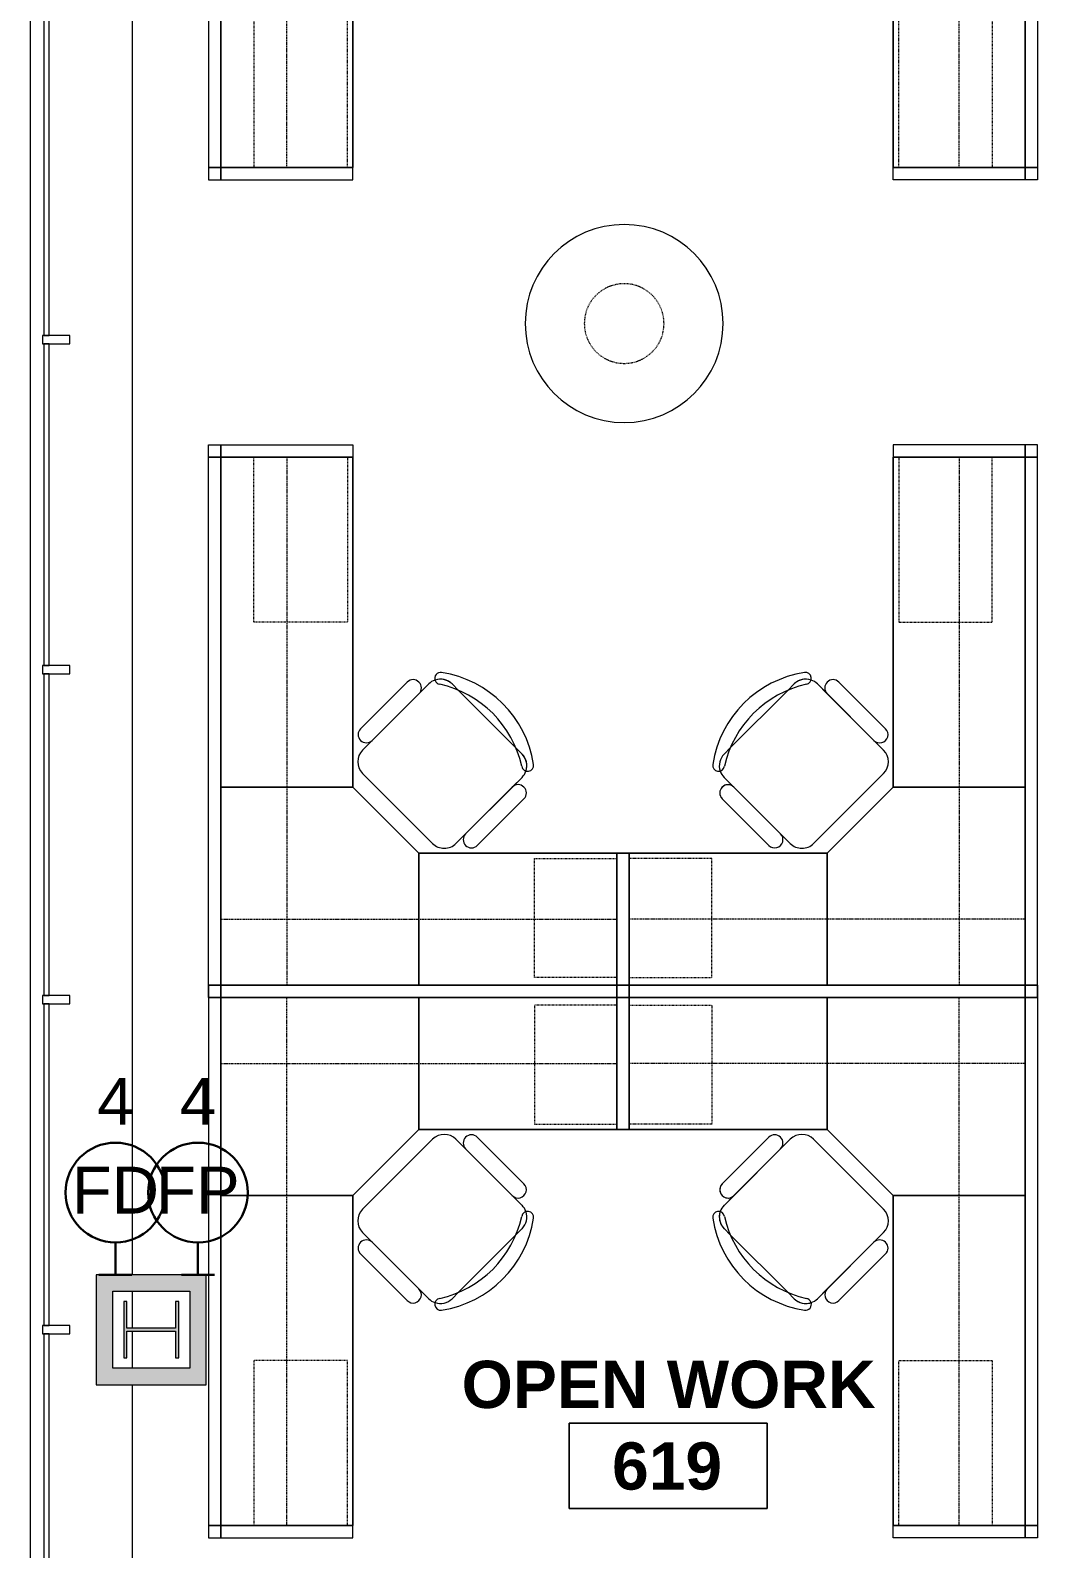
# Model space of a CAD drawing. Header units: inches. Extents: x -1180 to 2011, y -268 to 2143.
# Drawn here: x -1171.7 to -988.6, y 1210.3 to 1486.4 of the extents above; entities that cross this region are included whole.
import ezdxf

# ---------------------------------------------------------------- set-up
doc = ezdxf.new("R2010")
doc.units = ezdxf.units.IN
doc.header["$MEASUREMENT"] = 0
for name, pattern in [('Hidden', [0.28125, 0.1875, -0.09375]), ('Hidden2', [0.140625, 0.09375, -0.046875]), ('Steelcase Hidden Line', [0.117188, 0.078125, -0.039062])]:
    doc.linetypes.add(name, pattern=pattern)
for name, color, linetype, lineweight in [('A-ANNO-NOTE', 131, 'Continuous', 13), ('A-AREA-IDEN', 2, 'Continuous', 9), ('A-GLAZ-CURT', 52, 'Continuous', 9), ('A-GLAZ-CWMG', 51, 'Continuous', 13), ('A-WALL', 113, 'Continuous', 13), ('A-WALL-PATT', 111, 'Continuous', 13), ('I-FURN', 30, 'Continuous', 9), ('I-FURN-PNLS', 30, 'Continuous', 9), ('I-WALL', 2, 'Continuous', 13), ('S-COLS', 52, 'Continuous', 13)]:
    doc.layers.add(name, color=color, linetype=linetype, lineweight=lineweight)
doc.styles.add('Swis721 Lt BT', font='swissl.ttf', dxfattribs={"height": 8.514638})
doc.styles.add('Swis721 Lt BT_B', font='', dxfattribs={"height": 8.583975})
doc.styles.get('Swis721 Lt BT_B').set_extended_font_data('Swis721 Lt BT', bold=True)

# ---------------------------------------------------------------- blocks, each defined once
blk = doc.blocks.new('HP-Bearing Pile-Column - HP10X57-5580024-6TH FLOOR POWER _ SIGNAL')
at = {"layer": 'S-COLS', "lineweight": 9}
blk.add_hatch(color=7, dxfattribs=at).paths.add_polyline_path([(-5.1, 5), (-5.1, 4.435), (-0.2825, 4.435), (-0.2825, -4.435), (-5.1, -4.435), (-5.1, -5), (5.1, -5), (5.1, -4.435), (0.2825, -4.435), (0.2825, 4.435), (5.1, 4.435), (5.1, 5), (-4.9623, 5)], flags=0)
at = {"layer": 'S-COLS', "color": 8, "lineweight": 20}
for p, q in [((5.1, 5), (-5.1, 5)), ((-5.1, 5), (-5.1, 4.435)), ((-5.1, 4.435), (-0.2825, 4.435)), ((-0.2825, 4.435), (-0.2825, -4.435)), ((0.2825, -4.435), (0.2825, 4.435)), ((0.2825, 4.435), (5.1, 4.435)), ((5.1, 4.435), (5.1, 5)), ((-0.2825, -4.435), (-5.1, -4.435)), ((-5.1, -4.435), (-5.1, -5)), ((-5.1, -5), (5.1, -5)), ((5.1, -4.435), (0.2825, -4.435)), ((5.1, -5), (5.1, -4.435))]:
    blk.add_line(p, q, dxfattribs=at)
blk = doc.blocks.new('System Panel - Glazed-5268219-6TH FLOOR POWER _ SIGNAL')
at = {"layer": 'A-GLAZ-CURT', "lineweight": 13}
for p, q in [((29.26, 1.75), (-29.26, 1.75)), ((-29.26, 1.75), (-29.26, 0.75)), ((-29.26, 0.75), (29.26, 0.75)), ((29.26, 0.75), (29.26, 1.75))]:
    blk.add_line(p, q, dxfattribs=at)
blk = doc.blocks.new('System Panel - Glazed-4980337-6TH FLOOR POWER _ SIGNAL')
at = {"layer": 'A-GLAZ-CURT', "lineweight": 13}
for p, q in [((29.25, 1.75), (-29.25, 1.75)), ((-29.25, 1.75), (-29.25, 0.75)), ((-29.25, 0.75), (29.25, 0.75)), ((29.25, 0.75), (29.25, 1.75))]:
    blk.add_line(p, q, dxfattribs=at)
blk = doc.blocks.new('Rectangular Mullion - 1_5_ x 2_5_ rectangular-4980335-6TH FLOOR POWER _ SIGNAL')
at = {"layer": 'A-GLAZ-CWMG', "lineweight": 20}
for p, q in [((-0.75, 3), (0.75, 3)), ((-0.75, -2), (-0.75, 3)), ((0.75, 3), (0.75, -2)), ((0.75, -2), (-0.75, -2))]:
    blk.add_line(p, q, dxfattribs=at)
blk = doc.blocks.new('F-Workstation - Generic Typical - F-Workstation - Generic Typical-V73-6TH FLOOR POWER _ SIGNAL')
at = {"layer": 'I-FURN'}
for p, q in [((25.76, -38.49), (38.49, -25.76)), ((38.49, -25.76), (25.76, -38.49)), ((25.76, -38.49), (38.49, -25.76)), ((42.73, -25.76), (54.75, -37.78)), ((44.5, -27.53), (42.73, -25.76)), ((42.73, -25.76), (44.5, -27.53)), ((44.5, -27.53), (52.98, -36.01)), ((52.98, -36.01), (44.5, -27.53)), ((52.98, -36.01), (44.5, -27.53)), ((44.5, -27.53), (52.98, -36.01)), ((46.62, -25.4), (55.1, -33.89)), ((55.1, -33.89), (46.62, -25.4)), ((46.62, -25.4), (55.1, -33.89)), ((54.75, -37.78), (52.98, -36.01)), ((52.98, -36.01), (54.75, -37.78)), ((37.78, -54.75), (25.76, -42.73)), ((25.76, -42.73), (27.53, -44.5)), ((27.53, -44.5), (25.76, -42.73)), ((53.65, -43.12), (43.12, -53.65)), ((43.2, -53.57), (53.57, -43.2)), ((53.57, -43.2), (43.2, -53.57)), ((53.57, -43.2), (54.75, -42.02)), ((54.75, -42.02), (53.57, -43.2)), ((33.89, -55.1), (25.4, -46.62)), ((25.4, -46.62), (33.89, -55.1)), ((33.89, -55.1), (25.4, -46.62)), ((36.01, -52.98), (27.53, -44.5)), ((27.53, -44.5), (36.01, -52.98)), ((27.53, -44.5), (36.01, -52.98)), ((36.01, -52.98), (27.53, -44.5)), ((36.01, -52.98), (37.78, -54.75)), ((37.78, -54.75), (36.01, -52.98)), ((42.02, -54.75), (43.2, -53.57)), ((43.2, -53.57), (42.02, -54.75))]:
    blk.add_line(p, q, dxfattribs=at)
for centre, radius, start, end in [((40.61, -27.88), 3, 45, 135), ((40.61, -27.88), 3, 45, 135), ((40.61, -27.88), 3, 45, 135), ((45.56, -26.46), 1.5, 45, 225), ((45.56, -26.46), 1.5, 45, 225), ((45.56, -26.46), 1.5, 45, 225), ((54.04, -34.95), 1.5, 225, 45), ((54.04, -34.95), 1.5, 225, 45), ((54.04, -34.95), 1.5, 225, 45), ((27.88, -40.61), 3, 135, 225), ((27.88, -40.61), 3, 135, 225), ((27.88, -40.61), 3, 135, 225), ((52.63, -39.9), 3, 18.7164, 45), ((52.63, -39.9), 3, 18.6047, 45), ((52.63, -39.9), 3, 18.6047, 45), ((35.53, -35.53), 19.64, 282.5758, 347.4242), ((35.53, -35.53), 19.64, 282.5758, 347.4242), ((35.53, -35.53), 19.64, 282.5758, 347.4242), ((37.07, -37.07), 20, 278.8255, 351.1745), ((37.07, -37.07), 20, 278.8255, 351.1745), ((37.07, -37.07), 20, 278.8255, 351.1745), ((55.77, -39.97), 1.08, 351.1745, 171.1745), ((55.77, -39.97), 1.08, 351.1745, 171.1745), ((55.77, -39.97), 1.08, 351.1745, 171.1745), ((52.63, -39.9), 3, 315, 18.6047), ((52.63, -39.9), 3, 315, 18.6047), ((26.46, -45.56), 1.5, 45, 225), ((26.46, -45.56), 1.5, 45, 225), ((26.46, -45.56), 1.5, 45, 225), ((34.95, -54.04), 1.5, 225, 45), ((34.95, -54.04), 1.5, 225, 45), ((34.95, -54.04), 1.5, 225, 330), ((34.95, -54.04), 1.5, 330, 45), ((39.9, -52.63), 3, 225, 251.2836), ((39.9, -52.63), 3, 225, 251.3953), ((39.9, -52.63), 3, 225, 251.3953), ((39.97, -55.77), 1.08, 98.8255, 278.8255), ((39.97, -55.77), 1.08, 98.8255, 278.8255), ((39.97, -55.77), 1.08, 98.8255, 278.8255), ((39.9, -52.63), 3, 251.3953, 315), ((39.9, -52.63), 3, 251.3953, 315)]:
    blk.add_arc(centre, radius, start, end, dxfattribs=at)
at = {"layer": 'I-FURN-PNLS'}
for p, q in [((-2.25, 2.25), (-2.25, 0)), ((0, 2.25), (-2.25, 2.25)), ((-2.25, 0), (0, 0)), ((0, 0), (-2.25, 0)), ((-2.25, 0), (-2.25, -96)), ((0, 0), (0, 2.25)), ((72, 2.25), (0, 2.25)), ((0, 2.25), (0, 0)), ((0, 0), (72, 0)), ((0, -96), (0, 0)), ((0, 0), (0, -36)), ((36, 0), (0, 0)), ((0, 0), (0, -36)), ((36, 0), (0, 0)), ((0, 0), (36, 0)), ((0, -36), (0, 0)), ((72, 0), (36, 0)), ((36, 0), (36, -24)), ((36, -24), (36, 0)), ((36, -24), (36, 0)), ((36, 0), (36, -24)), ((72, 0), (36, 0)), ((36, 0), (36, -24)), ((36, -24), (36, 0)), ((36, 0), (72, 0)), ((72, 2.25), (72, 0)), ((74.25, 2.25), (72, 2.25)), ((72, 0), (72, 2.25)), ((72, -24), (72, 0)), ((72, 0), (74.25, 0)), ((74.25, 0), (72, 0)), ((72, 0), (72, -24)), ((72, -24), (72, 0)), ((72, 0), (72, -24)), ((74.25, 0), (74.25, 2.25)), ((74.25, -24), (74.25, 0)), ((24, -36), (36, -24)), ((24, -36), (36, -24)), ((36, -24), (24, -36)), ((36, -24), (72, -24)), ((36, -24), (72, -24)), ((72, -24), (36, -24)), ((57, -24), (72, -24)), ((72, -24), (74.25, -24)), ((24, -36), (0, -36)), ((0, -36), (0, -96)), ((0, -36), (24, -36)), ((0, -36), (24, -36)), ((24, -36), (0, -36)), ((24, -36), (0, -36)), ((0, -36), (0, -96)), ((0, -96), (0, -36)), ((0, -36), (24, -36)), ((24, -96), (24, -36)), ((24, -96), (24, -36)), ((24, -36), (24, -96)), ((24, -96), (24, -66)), ((-2.25, -96), (-2.25, -98.25)), ((0, -96), (-2.25, -96)), ((-2.25, -96), (0, -96)), ((0, -96), (24, -96)), ((0, -98.25), (0, -96)), ((24, -96), (0, -96)), ((0, -96), (0, -98.25)), ((0, -96), (24, -96)), ((24, -96), (0, -96)), ((24, -98.25), (24, -96)), ((-2.25, -98.25), (0, -98.25)), ((0, -98.25), (24, -98.25))]:
    blk.add_line(p, q, dxfattribs=at)
at = {"layer": 'I-FURN-PNLS', "linetype": 'Hidden'}
for p, q in [((12, -96), (12, 0)), ((0, -12), (72, -12))]:
    blk.add_line(p, q, dxfattribs=at)
at = {"layer": 'I-FURN-PNLS', "linetype": 'Hidden2'}
for p, q in [((57, -1.37), (57, -23)), ((72, -1.37), (57, -1.37)), ((72, -23), (72, -1.37)), ((57, -23), (72, -23)), ((23, -66), (6, -66)), ((6, -66), (6, -96)), ((23, -96), (23, -66)), ((6, -96), (23, -96))]:
    blk.add_line(p, q, dxfattribs=at)
blk = doc.blocks.new('F-Workstation - Generic Typical - F-Workstation - Generic Typical-V74-6TH FLOOR POWER _ SIGNAL')
at = {"layer": 'I-FURN'}
for p, q in [((33.89, 55.1), (25.4, 46.62)), ((33.89, 55.1), (25.4, 46.62)), ((25.4, 46.62), (33.89, 55.1)), ((37.78, 54.75), (25.76, 42.73)), ((27.53, 44.5), (36.01, 52.98)), ((36.01, 52.98), (27.53, 44.5)), ((36.01, 52.98), (27.53, 44.5)), ((27.53, 44.5), (36.01, 52.98)), ((37.78, 54.75), (36.01, 52.98)), ((36.01, 52.98), (37.78, 54.75)), ((43.2, 53.57), (42.02, 54.75)), ((42.02, 54.75), (43.2, 53.57)), ((53.65, 43.12), (43.12, 53.65)), ((53.57, 43.2), (43.2, 53.57)), ((43.2, 53.57), (53.57, 43.2)), ((27.53, 44.5), (25.76, 42.73)), ((25.76, 42.73), (27.53, 44.5)), ((54.75, 42.02), (53.57, 43.2)), ((53.57, 43.2), (54.75, 42.02)), ((25.76, 38.49), (38.49, 25.76)), ((25.76, 38.49), (38.49, 25.76)), ((38.49, 25.76), (25.76, 38.49)), ((42.73, 25.76), (54.75, 37.78)), ((52.98, 36.01), (44.5, 27.53)), ((44.5, 27.53), (52.98, 36.01)), ((44.5, 27.53), (52.98, 36.01)), ((52.98, 36.01), (44.5, 27.53)), ((52.98, 36.01), (54.75, 37.78)), ((54.75, 37.78), (52.98, 36.01)), ((46.62, 25.4), (55.1, 33.89)), ((46.62, 25.4), (55.1, 33.89)), ((55.1, 33.89), (46.62, 25.4)), ((42.73, 25.76), (44.5, 27.53)), ((44.5, 27.53), (42.73, 25.76))]:
    blk.add_line(p, q, dxfattribs=at)
for centre, radius, start, end in [((34.95, 54.04), 1.5, 315, 135), ((34.95, 54.04), 1.5, 315, 135), ((34.95, 54.04), 1.5, 315, 135), ((39.9, 52.63), 3, 108.7164, 135), ((39.9, 52.63), 3, 108.6047, 135), ((39.9, 52.63), 3, 108.6047, 135), ((39.97, 55.77), 1.08, 81.1745, 261.1745), ((39.97, 55.77), 1.08, 81.1745, 261.1745), ((39.97, 55.77), 1.08, 81.1745, 246.1745), ((39.9, 52.63), 3, 45, 108.6047), ((39.9, 52.63), 3, 45, 108.6047), ((37.07, 37.07), 20, 8.8255, 81.1745), ((37.07, 37.07), 20, 8.8255, 81.1745), ((37.07, 37.07), 20, 26.9127, 81.1745), ((39.97, 55.77), 1.08, 246.1745, 261.1745), ((35.53, 35.53), 19.64, 12.5758, 77.4242), ((35.53, 35.53), 19.64, 12.5758, 77.4242), ((35.53, 35.53), 19.64, 36.8939, 77.4242), ((35.53, 35.53), 19.64, 12.5758, 36.8939), ((26.46, 45.56), 1.5, 135, 315), ((26.46, 45.56), 1.5, 135, 315), ((26.46, 45.56), 1.5, 135, 315), ((37.07, 37.07), 20, 8.8255, 26.9127), ((27.88, 40.61), 3, 135, 225), ((27.88, 40.61), 3, 135, 225), ((27.88, 40.61), 3, 135, 225), ((52.63, 39.9), 3, 30, 45), ((52.63, 39.9), 3, 341.3953, 45), ((55.77, 39.97), 1.08, 188.8255, 8.8255), ((55.77, 39.97), 1.08, 188.8255, 8.8255), ((55.77, 39.97), 1.08, 188.8255, 278.8255), ((52.63, 39.9), 3, 315, 341.2836), ((52.63, 39.9), 3, 315, 341.3953), ((52.63, 39.9), 3, 315, 341.3953), ((52.63, 39.9), 3, 341.3953, 30), ((55.77, 39.97), 1.08, 278.8255, 8.8255), ((54.04, 34.95), 1.5, 315, 135), ((54.04, 34.95), 1.5, 315, 135), ((54.04, 34.95), 1.5, 330.3822, 135), ((54.04, 34.95), 1.5, 315, 330), ((54.04, 34.95), 1.5, 330, 330.3822), ((40.61, 27.88), 3, 225, 315), ((40.61, 27.88), 3, 225, 315), ((40.61, 27.88), 3, 225, 315), ((45.56, 26.46), 1.5, 135, 315), ((45.56, 26.46), 1.5, 135, 315), ((45.56, 26.46), 1.5, 150, 195), ((45.56, 26.46), 1.5, 195, 210), ((45.56, 26.46), 1.5, 135, 150), ((45.56, 26.46), 1.5, 210, 315)]:
    blk.add_arc(centre, radius, start, end, dxfattribs=at)
at = {"layer": 'I-FURN-PNLS'}
for p, q in [((-2.25, 96), (-2.25, 98.25)), ((-2.25, 98.25), (0, 98.25)), ((0, 98.25), (0, 96)), ((0, 96), (0, 98.25)), ((0, 98.25), (24, 98.25)), ((24, 98.25), (24, 96)), ((0, 96), (-2.25, 96)), ((-2.25, 96), (0, 96)), ((-2.25, 0), (-2.25, 96)), ((0, 36), (0, 96)), ((0, 96), (24, 96)), ((0, 96), (0, 0)), ((24, 96), (0, 96)), ((24, 96), (0, 96)), ((0, 96), (0, 36)), ((0, 36), (0, 96)), ((0, 96), (24, 96)), ((24, 96), (24, 36)), ((24, 96), (24, 66)), ((24, 36), (24, 96)), ((24, 96), (24, 36)), ((24, 36), (0, 36)), ((0, 0), (0, 36)), ((0, 36), (24, 36)), ((24, 36), (0, 36)), ((0, 36), (0, 0)), ((0, 0), (0, 36)), ((0, 36), (24, 36)), ((0, 36), (24, 36)), ((24, 36), (0, 36)), ((24, 36), (36, 24)), ((36, 24), (24, 36)), ((24, 36), (36, 24)), ((36, 0), (36, 24)), ((36, 24), (72, 24)), ((36, 24), (36, 0)), ((36, 0), (36, 24)), ((36, 24), (36, 0)), ((72, 24), (36, 24)), ((36, 24), (36, 0)), ((36, 0), (36, 24)), ((36, 24), (72, 24)), ((57, 24), (72, 24)), ((72, 24), (72, 0)), ((72, 24), (74.25, 24)), ((72, 0), (72, 24)), ((72, 0), (72, 24)), ((72, 24), (72, 0)), ((74.25, 24), (74.25, 0)), ((-2.25, -2.25), (-2.25, 0)), ((-2.25, 0), (0, 0)), ((0, 0), (-2.25, 0)), ((0, -2.25), (-2.25, -2.25)), ((0, 0), (0, -2.25)), ((0, -2.25), (0, 0)), ((0, 0), (72, 0)), ((36, 0), (0, 0)), ((0, 0), (36, 0)), ((36, 0), (0, 0)), ((72, -2.25), (0, -2.25)), ((72, 0), (36, 0)), ((36, 0), (72, 0)), ((72, 0), (36, 0)), ((72, -2.25), (72, 0)), ((72, 0), (74.25, 0)), ((72, 0), (72, -2.25)), ((74.25, 0), (72, 0)), ((74.25, -2.25), (72, -2.25)), ((74.25, 0), (74.25, -2.25))]:
    blk.add_line(p, q, dxfattribs=at)
at = {"layer": 'I-FURN-PNLS', "linetype": 'Hidden2'}
for p, q in [((6, 96), (23, 96)), ((6, 66), (6, 96)), ((23, 96), (23, 66)), ((23, 66), (6, 66)), ((57, 1.37), (57, 23)), ((57, 23), (72, 23)), ((72, 23), (72, 1.37)), ((72, 1.37), (57, 1.37))]:
    blk.add_line(p, q, dxfattribs=at)
at = {"layer": 'I-FURN-PNLS', "linetype": 'Hidden'}
for p, q in [((12, 96), (12, 0)), ((0, 12), (72, 12))]:
    blk.add_line(p, q, dxfattribs=at)
blk = doc.blocks.new('F-Workstation - Generic Typical - F-Workstation - Generic Typical-V91-6TH FLOOR POWER _ SIGNAL')
at = {"layer": 'I-FURN'}
for p, q in [((33.89, 55.1), (25.4, 46.62)), ((33.89, 55.1), (25.4, 46.62)), ((25.4, 46.62), (33.89, 55.1)), ((37.78, 54.75), (25.76, 42.73)), ((27.53, 44.5), (36.01, 52.98)), ((36.01, 52.98), (27.53, 44.5)), ((36.01, 52.98), (27.53, 44.5)), ((27.53, 44.5), (36.01, 52.98)), ((37.78, 54.75), (36.01, 52.98)), ((36.01, 52.98), (37.78, 54.75)), ((43.2, 53.57), (42.02, 54.75)), ((42.02, 54.75), (43.2, 53.57)), ((53.65, 43.12), (43.12, 53.65)), ((53.57, 43.2), (43.2, 53.57)), ((43.2, 53.57), (53.57, 43.2)), ((27.53, 44.5), (25.76, 42.73)), ((25.76, 42.73), (27.53, 44.5)), ((54.75, 42.02), (53.57, 43.2)), ((53.57, 43.2), (54.75, 42.02)), ((25.76, 38.49), (38.49, 25.76)), ((25.76, 38.49), (38.49, 25.76)), ((38.49, 25.76), (25.76, 38.49)), ((42.73, 25.76), (54.75, 37.78)), ((52.98, 36.01), (44.5, 27.53)), ((44.5, 27.53), (52.98, 36.01)), ((44.5, 27.53), (52.98, 36.01)), ((52.98, 36.01), (44.5, 27.53)), ((52.98, 36.01), (54.75, 37.78)), ((54.75, 37.78), (52.98, 36.01)), ((46.62, 25.4), (55.1, 33.89)), ((46.62, 25.4), (55.1, 33.89)), ((55.1, 33.89), (46.62, 25.4)), ((42.73, 25.76), (44.5, 27.53)), ((44.5, 27.53), (42.73, 25.76))]:
    blk.add_line(p, q, dxfattribs=at)
for centre, radius, start, end in [((34.95, 54.04), 1.5, 315, 135), ((34.95, 54.04), 1.5, 315, 135), ((34.95, 54.04), 1.5, 315, 135), ((39.9, 52.63), 3, 108.7164, 135), ((39.9, 52.63), 3, 108.6047, 135), ((39.9, 52.63), 3, 108.6047, 135), ((39.97, 55.77), 1.08, 81.1745, 261.1745), ((39.97, 55.77), 1.08, 81.1745, 261.1745), ((39.97, 55.77), 1.08, 81.1745, 261.1745), ((39.9, 52.63), 3, 45, 108.6047), ((39.9, 52.63), 3, 75, 108.6047), ((37.07, 37.07), 20, 8.8255, 81.1745), ((37.07, 37.07), 20, 8.8255, 81.1745), ((37.07, 37.07), 20, 8.8255, 81.1745), ((39.9, 52.63), 3, 60, 75), ((39.9, 52.63), 3, 45, 60), ((35.53, 35.53), 19.64, 12.5758, 77.4242), ((35.53, 35.53), 19.64, 12.5758, 77.4242), ((35.53, 35.53), 19.64, 12.5758, 77.4242), ((26.46, 45.56), 1.5, 135, 315), ((26.46, 45.56), 1.5, 135, 315), ((26.46, 45.56), 1.5, 135, 315), ((27.88, 40.61), 3, 135, 225), ((27.88, 40.61), 3, 135, 225), ((27.88, 40.61), 3, 135, 225), ((52.63, 39.9), 3, 341.3953, 45), ((52.63, 39.9), 3, 30, 45), ((55.77, 39.97), 1.08, 188.8255, 8.8255), ((55.77, 39.97), 1.08, 188.8255, 8.8255), ((55.77, 39.97), 1.08, 188.8255, 8.8255), ((52.63, 39.9), 3, 315, 341.2836), ((52.63, 39.9), 3, 315, 341.3953), ((52.63, 39.9), 3, 315, 341.3953), ((52.63, 39.9), 3, 15, 30), ((52.63, 39.9), 3, 341.3953, 15), ((54.04, 34.95), 1.5, 315, 135), ((54.04, 34.95), 1.5, 315, 135), ((54.04, 34.95), 1.5, 315, 135), ((40.61, 27.88), 3, 225, 315), ((40.61, 27.88), 3, 225, 315), ((40.61, 27.88), 3, 225, 315), ((45.56, 26.46), 1.5, 135, 315), ((45.56, 26.46), 1.5, 135, 315), ((45.56, 26.46), 1.5, 135, 315)]:
    blk.add_arc(centre, radius, start, end, dxfattribs=at)
at = {"layer": 'I-FURN-PNLS'}
for p, q in [((-2.25, 96), (-2.25, 98.25)), ((-2.25, 98.25), (0, 98.25)), ((0, 98.25), (0, 96)), ((0, 96), (0, 98.25)), ((0, 98.25), (24, 98.25)), ((24, 98.25), (24, 96)), ((0, 96), (-2.25, 96)), ((-2.25, 96), (0, 96)), ((-2.25, 0), (-2.25, 96)), ((0, 36), (0, 96)), ((0, 96), (24, 96)), ((0, 96), (0, 0)), ((24, 96), (0, 96)), ((24, 96), (0, 96)), ((0, 96), (0, 36)), ((0, 36), (0, 96)), ((0, 96), (24, 96)), ((24, 96), (24, 36)), ((24, 96), (24, 66)), ((24, 36), (24, 96)), ((24, 96), (24, 36)), ((24, 36), (0, 36)), ((0, 0), (0, 36)), ((0, 36), (24, 36)), ((24, 36), (0, 36)), ((0, 36), (0, 0)), ((0, 0), (0, 36)), ((0, 36), (24, 36)), ((0, 36), (24, 36)), ((24, 36), (0, 36)), ((24, 36), (36, 24)), ((36, 24), (24, 36)), ((24, 36), (36, 24)), ((36, 0), (36, 24)), ((36, 24), (72, 24)), ((36, 24), (36, 0)), ((36, 0), (36, 24)), ((36, 24), (36, 0)), ((72, 24), (36, 24)), ((36, 24), (36, 0)), ((36, 0), (36, 24)), ((36, 24), (72, 24)), ((57, 24), (72, 24)), ((72, 24), (72, 0)), ((72, 24), (74.25, 24)), ((72, 0), (72, 24)), ((72, 0), (72, 24)), ((72, 24), (72, 0)), ((74.25, 24), (74.25, 0)), ((-2.25, -2.25), (-2.25, 0)), ((-2.25, 0), (0, 0)), ((0, 0), (-2.25, 0)), ((0, -2.25), (-2.25, -2.25)), ((0, 0), (0, -2.25)), ((0, -2.25), (0, 0)), ((0, 0), (72, 0)), ((36, 0), (0, 0)), ((0, 0), (36, 0)), ((36, 0), (0, 0)), ((72, -2.25), (0, -2.25)), ((72, 0), (36, 0)), ((36, 0), (72, 0)), ((72, 0), (36, 0)), ((72, -2.25), (72, 0)), ((72, 0), (74.25, 0)), ((72, 0), (72, -2.25)), ((74.25, 0), (72, 0)), ((74.25, -2.25), (72, -2.25)), ((74.25, 0), (74.25, -2.25))]:
    blk.add_line(p, q, dxfattribs=at)
at = {"layer": 'I-FURN-PNLS', "linetype": 'Hidden2'}
for p, q in [((6, 96), (23, 96)), ((6, 66), (6, 96)), ((23, 96), (23, 66)), ((23, 66), (6, 66)), ((57, 1.37), (57, 23)), ((57, 23), (72, 23)), ((72, 23), (72, 1.37)), ((72, 1.37), (57, 1.37))]:
    blk.add_line(p, q, dxfattribs=at)
at = {"layer": 'I-FURN-PNLS', "linetype": 'Hidden'}
for p, q in [((12, 96), (12, 0)), ((0, 12), (72, 12))]:
    blk.add_line(p, q, dxfattribs=at)
blk = doc.blocks.new('F-Workstation - Generic Typical - F-Workstation - Generic Typical-V92-6TH FLOOR POWER _ SIGNAL')
at = {"layer": 'I-FURN'}
for p, q in [((25.76, -38.49), (38.49, -25.76)), ((38.49, -25.76), (25.76, -38.49)), ((25.76, -38.49), (38.49, -25.76)), ((42.73, -25.76), (54.75, -37.78)), ((44.5, -27.53), (42.73, -25.76)), ((42.73, -25.76), (44.5, -27.53)), ((44.5, -27.53), (52.98, -36.01)), ((52.98, -36.01), (44.5, -27.53)), ((52.98, -36.01), (44.5, -27.53)), ((44.5, -27.53), (52.98, -36.01)), ((46.62, -25.4), (55.1, -33.89)), ((55.1, -33.89), (46.62, -25.4)), ((46.62, -25.4), (55.1, -33.89)), ((54.75, -37.78), (52.98, -36.01)), ((52.98, -36.01), (54.75, -37.78)), ((37.78, -54.75), (25.76, -42.73)), ((25.76, -42.73), (27.53, -44.5)), ((27.53, -44.5), (25.76, -42.73)), ((53.65, -43.12), (43.12, -53.65)), ((43.2, -53.57), (53.57, -43.2)), ((53.57, -43.2), (43.2, -53.57)), ((53.57, -43.2), (54.75, -42.02)), ((54.75, -42.02), (53.57, -43.2)), ((33.89, -55.1), (25.4, -46.62)), ((25.4, -46.62), (33.89, -55.1)), ((33.89, -55.1), (25.4, -46.62)), ((36.01, -52.98), (27.53, -44.5)), ((27.53, -44.5), (36.01, -52.98)), ((27.53, -44.5), (36.01, -52.98)), ((36.01, -52.98), (27.53, -44.5)), ((36.01, -52.98), (37.78, -54.75)), ((37.78, -54.75), (36.01, -52.98)), ((42.02, -54.75), (43.2, -53.57)), ((43.2, -53.57), (42.02, -54.75))]:
    blk.add_line(p, q, dxfattribs=at)
for centre, radius, start, end in [((40.61, -27.88), 3, 45, 135), ((40.61, -27.88), 3, 45, 135), ((40.61, -27.88), 3, 45, 135), ((45.56, -26.46), 1.5, 45, 225), ((45.56, -26.46), 1.5, 45, 225), ((45.56, -26.46), 1.5, 45, 225), ((54.04, -34.95), 1.5, 225, 45), ((54.04, -34.95), 1.5, 225, 45), ((54.04, -34.95), 1.5, 225, 29.6178), ((54.04, -34.95), 1.5, 30, 45), ((54.04, -34.95), 1.5, 29.6178, 30), ((27.88, -40.61), 3, 135, 225), ((27.88, -40.61), 3, 135, 225), ((27.88, -40.61), 3, 135, 225), ((52.63, -39.9), 3, 18.7164, 45), ((52.63, -39.9), 3, 18.6047, 45), ((52.63, -39.9), 3, 18.6047, 45), ((35.53, -35.53), 19.64, 282.5758, 347.4242), ((35.53, -35.53), 19.64, 282.5758, 347.4242), ((35.53, -35.53), 19.64, 282.5758, 347.4242), ((37.07, -37.07), 20, 278.8255, 351.1745), ((37.07, -37.07), 20, 278.8255, 351.1745), ((37.07, -37.07), 20, 278.8255, 351.1745), ((55.77, -39.97), 1.08, 351.1745, 171.1745), ((55.77, -39.97), 1.08, 351.1745, 171.1745), ((55.77, -39.97), 1.08, 351.1745, 171.1745), ((52.63, -39.9), 3, 315, 18.6047), ((52.63, -39.9), 3, 315, 18.6047), ((26.46, -45.56), 1.5, 45, 225), ((26.46, -45.56), 1.5, 45, 225), ((26.46, -45.56), 1.5, 45, 225), ((34.95, -54.04), 1.5, 225, 45), ((34.95, -54.04), 1.5, 225, 45), ((34.95, -54.04), 1.5, 225, 45), ((39.9, -52.63), 3, 225, 251.2836), ((39.9, -52.63), 3, 225, 251.3953), ((39.9, -52.63), 3, 225, 251.3953), ((39.97, -55.77), 1.08, 98.8255, 278.8255), ((39.97, -55.77), 1.08, 98.8255, 278.8255), ((39.97, -55.77), 1.08, 98.8255, 278.8255), ((39.9, -52.63), 3, 251.3953, 315), ((39.9, -52.63), 3, 300, 315), ((39.9, -52.63), 3, 251.3953, 285), ((39.9, -52.63), 3, 285, 300)]:
    blk.add_arc(centre, radius, start, end, dxfattribs=at)
at = {"layer": 'I-FURN-PNLS'}
for p, q in [((-2.25, 2.25), (-2.25, 0)), ((0, 2.25), (-2.25, 2.25)), ((-2.25, 0), (0, 0)), ((0, 0), (-2.25, 0)), ((-2.25, 0), (-2.25, -96)), ((0, 0), (0, 2.25)), ((72, 2.25), (0, 2.25)), ((0, 2.25), (0, 0)), ((0, 0), (72, 0)), ((0, -96), (0, 0)), ((0, 0), (0, -36)), ((36, 0), (0, 0)), ((0, 0), (0, -36)), ((36, 0), (0, 0)), ((0, 0), (36, 0)), ((0, -36), (0, 0)), ((72, 0), (36, 0)), ((36, 0), (36, -24)), ((36, -24), (36, 0)), ((36, -24), (36, 0)), ((36, 0), (36, -24)), ((72, 0), (36, 0)), ((36, 0), (36, -24)), ((36, -24), (36, 0)), ((36, 0), (72, 0)), ((72, 2.25), (72, 0)), ((74.25, 2.25), (72, 2.25)), ((72, 0), (72, 2.25)), ((72, -24), (72, 0)), ((72, 0), (74.25, 0)), ((74.25, 0), (72, 0)), ((72, 0), (72, -24)), ((72, -24), (72, 0)), ((72, 0), (72, -24)), ((74.25, 0), (74.25, 2.25)), ((74.25, -24), (74.25, 0)), ((24, -36), (36, -24)), ((24, -36), (36, -24)), ((36, -24), (24, -36)), ((36, -24), (72, -24)), ((36, -24), (72, -24)), ((72, -24), (36, -24)), ((57, -24), (72, -24)), ((72, -24), (74.25, -24)), ((24, -36), (0, -36)), ((0, -36), (0, -96)), ((0, -36), (24, -36)), ((0, -36), (24, -36)), ((24, -36), (0, -36)), ((24, -36), (0, -36)), ((0, -36), (0, -96)), ((0, -96), (0, -36)), ((0, -36), (24, -36)), ((24, -96), (24, -36)), ((24, -96), (24, -36)), ((24, -36), (24, -96)), ((24, -96), (24, -66)), ((-2.25, -96), (-2.25, -98.25)), ((0, -96), (-2.25, -96)), ((-2.25, -96), (0, -96)), ((0, -96), (24, -96)), ((0, -98.25), (0, -96)), ((24, -96), (0, -96)), ((0, -96), (0, -98.25)), ((0, -96), (24, -96)), ((24, -96), (0, -96)), ((24, -98.25), (24, -96)), ((-2.25, -98.25), (0, -98.25)), ((0, -98.25), (24, -98.25))]:
    blk.add_line(p, q, dxfattribs=at)
at = {"layer": 'I-FURN-PNLS', "linetype": 'Hidden'}
for p, q in [((12, -96), (12, 0)), ((0, -12), (72, -12))]:
    blk.add_line(p, q, dxfattribs=at)
at = {"layer": 'I-FURN-PNLS', "linetype": 'Hidden2'}
for p, q in [((57, -1.37), (57, -23)), ((72, -1.37), (57, -1.37)), ((72, -23), (72, -1.37)), ((57, -23), (72, -23)), ((23, -66), (6, -66)), ((6, -66), (6, -96)), ((23, -96), (23, -66)), ((6, -96), (23, -96))]:
    blk.add_line(p, q, dxfattribs=at)
blk = doc.blocks.new('F-Workstation - Generic Typical - F-Workstation - Generic Typical-V93-6TH FLOOR POWER _ SIGNAL')
at = {"layer": 'I-FURN'}
for p, q in [((25.76, -38.49), (38.49, -25.76)), ((38.49, -25.76), (25.76, -38.49)), ((25.76, -38.49), (38.49, -25.76)), ((42.73, -25.76), (54.75, -37.78)), ((44.5, -27.53), (42.73, -25.76)), ((42.73, -25.76), (44.5, -27.53)), ((44.5, -27.53), (52.98, -36.01)), ((52.98, -36.01), (44.5, -27.53)), ((52.98, -36.01), (44.5, -27.53)), ((44.5, -27.53), (52.98, -36.01)), ((46.62, -25.4), (55.1, -33.89)), ((55.1, -33.89), (46.62, -25.4)), ((46.62, -25.4), (55.1, -33.89)), ((54.75, -37.78), (52.98, -36.01)), ((52.98, -36.01), (54.75, -37.78)), ((37.78, -54.75), (25.76, -42.73)), ((25.76, -42.73), (27.53, -44.5)), ((27.53, -44.5), (25.76, -42.73)), ((53.65, -43.12), (43.12, -53.65)), ((43.2, -53.57), (53.57, -43.2)), ((53.57, -43.2), (43.2, -53.57)), ((53.57, -43.2), (54.75, -42.02)), ((54.75, -42.02), (53.57, -43.2)), ((33.89, -55.1), (25.4, -46.62)), ((25.4, -46.62), (33.89, -55.1)), ((33.89, -55.1), (25.4, -46.62)), ((36.01, -52.98), (27.53, -44.5)), ((27.53, -44.5), (36.01, -52.98)), ((27.53, -44.5), (36.01, -52.98)), ((36.01, -52.98), (27.53, -44.5)), ((36.01, -52.98), (37.78, -54.75)), ((37.78, -54.75), (36.01, -52.98)), ((42.02, -54.75), (43.2, -53.57)), ((43.2, -53.57), (42.02, -54.75))]:
    blk.add_line(p, q, dxfattribs=at)
for centre, radius, start, end in [((40.61, -27.88), 3, 45, 135), ((40.61, -27.88), 3, 45, 135), ((40.61, -27.88), 3, 45, 135), ((45.56, -26.46), 1.5, 45, 225), ((45.56, -26.46), 1.5, 45, 225), ((45.56, -26.46), 1.5, 45, 225), ((54.04, -34.95), 1.5, 225, 45), ((54.04, -34.95), 1.5, 225, 45), ((54.04, -34.95), 1.5, 225, 45), ((27.88, -40.61), 3, 135, 225), ((27.88, -40.61), 3, 135, 225), ((27.88, -40.61), 3, 135, 225), ((52.63, -39.9), 3, 18.7164, 45), ((52.63, -39.9), 3, 18.6047, 45), ((52.63, -39.9), 3, 18.6047, 45), ((35.53, -35.53), 19.64, 282.5758, 347.4242), ((35.53, -35.53), 19.64, 282.5758, 347.4242), ((35.53, -35.53), 19.64, 282.5758, 347.4242), ((37.07, -37.07), 20, 278.8255, 351.1745), ((37.07, -37.07), 20, 278.8255, 351.1745), ((37.07, -37.07), 20, 278.8255, 351.1745), ((55.77, -39.97), 1.08, 351.1745, 171.1745), ((55.77, -39.97), 1.08, 351.1745, 171.1745), ((55.77, -39.97), 1.08, 351.1745, 171.1745), ((52.63, -39.9), 3, 315, 18.6047), ((52.63, -39.9), 3, 315, 18.6047), ((26.46, -45.56), 1.5, 45, 225), ((26.46, -45.56), 1.5, 45, 225), ((26.46, -45.56), 1.5, 45, 225), ((34.95, -54.04), 1.5, 225, 45), ((34.95, -54.04), 1.5, 225, 45), ((34.95, -54.04), 1.5, 225, 45), ((39.9, -52.63), 3, 225, 251.2836), ((39.9, -52.63), 3, 225, 251.3953), ((39.9, -52.63), 3, 225, 251.3953), ((39.97, -55.77), 1.08, 98.8255, 278.8255), ((39.97, -55.77), 1.08, 98.8255, 278.8255), ((39.97, -55.77), 1.08, 98.8255, 278.8255), ((39.9, -52.63), 3, 251.3953, 315), ((39.9, -52.63), 3, 251.3953, 315)]:
    blk.add_arc(centre, radius, start, end, dxfattribs=at)
at = {"layer": 'I-FURN-PNLS'}
for p, q in [((-2.25, 2.25), (-2.25, 0)), ((0, 2.25), (-2.25, 2.25)), ((-2.25, 0), (0, 0)), ((0, 0), (-2.25, 0)), ((-2.25, 0), (-2.25, -96)), ((0, 0), (0, 2.25)), ((72, 2.25), (0, 2.25)), ((0, 2.25), (0, 0)), ((0, 0), (72, 0)), ((0, -96), (0, 0)), ((0, 0), (0, -36)), ((36, 0), (0, 0)), ((0, 0), (0, -36)), ((36, 0), (0, 0)), ((0, 0), (36, 0)), ((0, -36), (0, 0)), ((72, 0), (36, 0)), ((36, 0), (36, -24)), ((36, -24), (36, 0)), ((36, -24), (36, 0)), ((36, 0), (36, -24)), ((72, 0), (36, 0)), ((36, 0), (36, -24)), ((36, -24), (36, 0)), ((36, 0), (72, 0)), ((72, 2.25), (72, 0)), ((74.25, 2.25), (72, 2.25)), ((72, 0), (72, 2.25)), ((72, -24), (72, 0)), ((72, 0), (74.25, 0)), ((74.25, 0), (72, 0)), ((72, 0), (72, -24)), ((72, -24), (72, 0)), ((72, 0), (72, -24)), ((74.25, 0), (74.25, 2.25)), ((74.25, -24), (74.25, 0)), ((24, -36), (36, -24)), ((24, -36), (36, -24)), ((36, -24), (24, -36)), ((36, -24), (72, -24)), ((36, -24), (72, -24)), ((72, -24), (36, -24)), ((57, -24), (72, -24)), ((72, -24), (74.25, -24)), ((24, -36), (0, -36)), ((0, -36), (0, -96)), ((0, -36), (24, -36)), ((0, -36), (24, -36)), ((24, -36), (0, -36)), ((24, -36), (0, -36)), ((0, -36), (0, -96)), ((0, -96), (0, -36)), ((0, -36), (24, -36)), ((24, -96), (24, -36)), ((24, -96), (24, -36)), ((24, -36), (24, -96)), ((24, -96), (24, -66)), ((-2.25, -96), (-2.25, -98.25)), ((0, -96), (-2.25, -96)), ((-2.25, -96), (0, -96)), ((0, -96), (24, -96)), ((0, -98.25), (0, -96)), ((24, -96), (0, -96)), ((0, -96), (0, -98.25)), ((0, -96), (24, -96)), ((24, -96), (0, -96)), ((24, -98.25), (24, -96)), ((-2.25, -98.25), (0, -98.25)), ((0, -98.25), (24, -98.25))]:
    blk.add_line(p, q, dxfattribs=at)
at = {"layer": 'I-FURN-PNLS', "linetype": 'Hidden'}
for p, q in [((12, -96), (12, 0)), ((0, -12), (72, -12))]:
    blk.add_line(p, q, dxfattribs=at)
at = {"layer": 'I-FURN-PNLS', "linetype": 'Hidden2'}
for p, q in [((57, -1.37), (57, -23)), ((72, -1.37), (57, -1.37)), ((72, -23), (72, -1.37)), ((57, -23), (72, -23)), ((23, -66), (6, -66)), ((6, -66), (6, -96)), ((23, -96), (23, -66)), ((6, -96), (23, -96))]:
    blk.add_line(p, q, dxfattribs=at)
blk = doc.blocks.new('F-Workstation - Generic Typical - F-Workstation - Generic Typical-V94-6TH FLOOR POWER _ SIGNAL')
at = {"layer": 'I-FURN'}
for p, q in [((33.89, 55.1), (25.4, 46.62)), ((33.89, 55.1), (25.4, 46.62)), ((25.4, 46.62), (33.89, 55.1)), ((37.78, 54.75), (25.76, 42.73)), ((27.53, 44.5), (36.01, 52.98)), ((36.01, 52.98), (27.53, 44.5)), ((36.01, 52.98), (27.53, 44.5)), ((27.53, 44.5), (36.01, 52.98)), ((37.78, 54.75), (36.01, 52.98)), ((36.01, 52.98), (37.78, 54.75)), ((43.2, 53.57), (42.02, 54.75)), ((42.02, 54.75), (43.2, 53.57)), ((53.65, 43.12), (43.12, 53.65)), ((53.57, 43.2), (43.2, 53.57)), ((43.2, 53.57), (53.57, 43.2)), ((27.53, 44.5), (25.76, 42.73)), ((25.76, 42.73), (27.53, 44.5)), ((54.75, 42.02), (53.57, 43.2)), ((53.57, 43.2), (54.75, 42.02)), ((25.76, 38.49), (38.49, 25.76)), ((25.76, 38.49), (38.49, 25.76)), ((38.49, 25.76), (25.76, 38.49)), ((42.73, 25.76), (54.75, 37.78)), ((52.98, 36.01), (44.5, 27.53)), ((44.5, 27.53), (52.98, 36.01)), ((44.5, 27.53), (52.98, 36.01)), ((52.98, 36.01), (44.5, 27.53)), ((52.98, 36.01), (54.75, 37.78)), ((54.75, 37.78), (52.98, 36.01)), ((46.62, 25.4), (55.1, 33.89)), ((46.62, 25.4), (55.1, 33.89)), ((55.1, 33.89), (46.62, 25.4)), ((42.73, 25.76), (44.5, 27.53)), ((44.5, 27.53), (42.73, 25.76))]:
    blk.add_line(p, q, dxfattribs=at)
for centre, radius, start, end in [((34.95, 54.04), 1.5, 315, 135), ((34.95, 54.04), 1.5, 315, 135), ((34.95, 54.04), 1.5, 315, 135), ((39.9, 52.63), 3, 108.7164, 135), ((39.9, 52.63), 3, 108.6047, 135), ((39.9, 52.63), 3, 108.6047, 135), ((39.97, 55.77), 1.08, 81.1745, 261.1745), ((39.97, 55.77), 1.08, 81.1745, 261.1745), ((39.97, 55.77), 1.08, 81.1745, 261.1745), ((39.9, 52.63), 3, 45, 108.6047), ((39.9, 52.63), 3, 90, 108.6047), ((39.9, 52.63), 3, 45, 90), ((37.07, 37.07), 20, 8.8255, 81.1745), ((37.07, 37.07), 20, 8.8255, 81.1745), ((37.07, 37.07), 20, 8.8255, 81.1745), ((35.53, 35.53), 19.64, 12.5758, 77.4242), ((35.53, 35.53), 19.64, 12.5758, 77.4242), ((35.53, 35.53), 19.64, 12.5758, 77.4242), ((26.46, 45.56), 1.5, 135, 315), ((26.46, 45.56), 1.5, 135, 315), ((26.46, 45.56), 1.5, 135, 315), ((27.88, 40.61), 3, 135, 225), ((27.88, 40.61), 3, 135, 225), ((27.88, 40.61), 3, 135, 225), ((52.63, 39.9), 3, 341.3953, 45), ((52.63, 39.9), 3, 360, 45), ((55.77, 39.97), 1.08, 188.8255, 8.8255), ((55.77, 39.97), 1.08, 188.8255, 8.8255), ((55.77, 39.97), 1.08, 188.8255, 8.8255), ((52.63, 39.9), 3, 315, 341.2836), ((52.63, 39.9), 3, 315, 341.3953), ((52.63, 39.9), 3, 315, 341.3953), ((52.63, 39.9), 3, 341.3953, 345), ((52.63, 39.9), 3, 345, 360), ((54.04, 34.95), 1.5, 315, 135), ((54.04, 34.95), 1.5, 315, 135), ((54.04, 34.95), 1.5, 330.3822, 135), ((54.04, 34.95), 1.5, 315, 330), ((54.04, 34.95), 1.5, 330, 330.3822), ((40.61, 27.88), 3, 225, 315), ((40.61, 27.88), 3, 225, 315), ((40.61, 27.88), 3, 225, 315), ((45.56, 26.46), 1.5, 135, 315), ((45.56, 26.46), 1.5, 135, 315), ((45.56, 26.46), 1.5, 135, 315)]:
    blk.add_arc(centre, radius, start, end, dxfattribs=at)
at = {"layer": 'I-FURN-PNLS'}
for p, q in [((-2.25, 96), (-2.25, 98.25)), ((-2.25, 98.25), (0, 98.25)), ((0, 98.25), (0, 96)), ((0, 96), (0, 98.25)), ((0, 98.25), (24, 98.25)), ((24, 98.25), (24, 96)), ((0, 96), (-2.25, 96)), ((-2.25, 96), (0, 96)), ((-2.25, 0), (-2.25, 96)), ((0, 36), (0, 96)), ((0, 96), (24, 96)), ((0, 96), (0, 0)), ((24, 96), (0, 96)), ((24, 96), (0, 96)), ((0, 96), (0, 36)), ((0, 36), (0, 96)), ((0, 96), (24, 96)), ((24, 96), (24, 36)), ((24, 96), (24, 66)), ((24, 36), (24, 96)), ((24, 96), (24, 36)), ((24, 36), (0, 36)), ((0, 0), (0, 36)), ((0, 36), (24, 36)), ((24, 36), (0, 36)), ((0, 36), (0, 0)), ((0, 0), (0, 36)), ((0, 36), (24, 36)), ((0, 36), (24, 36)), ((24, 36), (0, 36)), ((24, 36), (36, 24)), ((36, 24), (24, 36)), ((24, 36), (36, 24)), ((36, 0), (36, 24)), ((36, 24), (72, 24)), ((36, 24), (36, 0)), ((36, 0), (36, 24)), ((36, 24), (36, 0)), ((72, 24), (36, 24)), ((36, 24), (36, 0)), ((36, 0), (36, 24)), ((36, 24), (72, 24)), ((57, 24), (72, 24)), ((72, 24), (72, 0)), ((72, 24), (74.25, 24)), ((72, 0), (72, 24)), ((72, 0), (72, 24)), ((72, 24), (72, 0)), ((74.25, 24), (74.25, 0)), ((-2.25, -2.25), (-2.25, 0)), ((-2.25, 0), (0, 0)), ((0, 0), (-2.25, 0)), ((0, -2.25), (-2.25, -2.25)), ((0, 0), (0, -2.25)), ((0, -2.25), (0, 0)), ((0, 0), (72, 0)), ((36, 0), (0, 0)), ((0, 0), (36, 0)), ((36, 0), (0, 0)), ((72, -2.25), (0, -2.25)), ((72, 0), (36, 0)), ((36, 0), (72, 0)), ((72, 0), (36, 0)), ((72, -2.25), (72, 0)), ((72, 0), (74.25, 0)), ((72, 0), (72, -2.25)), ((74.25, 0), (72, 0)), ((74.25, -2.25), (72, -2.25)), ((74.25, 0), (74.25, -2.25))]:
    blk.add_line(p, q, dxfattribs=at)
at = {"layer": 'I-FURN-PNLS', "linetype": 'Hidden2'}
for p, q in [((6, 96), (23, 96)), ((6, 66), (6, 96)), ((23, 96), (23, 66)), ((23, 66), (6, 66)), ((57, 1.37), (57, 23)), ((57, 23), (72, 23)), ((72, 23), (72, 1.37)), ((72, 1.37), (57, 1.37))]:
    blk.add_line(p, q, dxfattribs=at)
at = {"layer": 'I-FURN-PNLS', "linetype": 'Hidden'}
for p, q in [((12, 96), (12, 0)), ((0, 12), (72, 12))]:
    blk.add_line(p, q, dxfattribs=at)
blk = doc.blocks.new('Steelcase Coalesse - Host - Table - Round - 36_-5503981-6TH FLOOR POWER _ SIGNAL')
at = {"layer": 'I-FURN'}
for start, end in [(360, 180), (180, 0)]:
    blk.add_arc((-26.14, -21.68), 18, start, end, dxfattribs=at)
at = {"layer": 'I-FURN', "linetype": 'Steelcase Hidden Line'}
for start, end in [(0, 180), (180, 360)]:
    blk.add_arc((-26.14, -21.68), 7.25, start, end, dxfattribs=at)
blk = doc.blocks.new('Room Tag - Room Name and Number-3379422-6TH FLOOR POWER _ SIGNAL')
at = {"layer": 'A-AREA-IDEN'}
for p, q in [((-0.1881, -0.1636), (-0.1881, -0.0018)), ((-0.1881, -0.0018), (0.1869, -0.0018)), ((0.1869, -0.0018), (-0.1881, -0.0018)), ((-0.1881, -0.0018), (-0.1881, -0.1636)), ((0.1869, -0.0018), (0.1869, -0.1636)), ((0.1869, -0.1636), (0.1869, -0.0018)), ((0.1869, -0.1636), (-0.1881, -0.1636)), ((-0.1881, -0.1636), (0.1869, -0.1636))]:
    blk.add_line(p, q, dxfattribs=at)

msp = doc.modelspace()

# ---------------------------------------------------------------- hatches: boundary and pattern name
at = {"layer": 'A-WALL-PATT', "lineweight": 9}
for points in [[(-1159.74, 1240.15), (-1156.74, 1240.15), (-1156.74, 1260.15), (-1159.74, 1260.15)], [(-1142.74, 1257.15), (-1139.74, 1257.15), (-1139.74, 1260.15), (-1156.74, 1260.15), (-1156.74, 1257.15), (-1153.21, 1257.15)], [(-1139.74, 1240.15), (-1139.74, 1257.15), (-1142.74, 1257.15), (-1142.74, 1240.15)], [(-1156.74, 1240.15), (-1142.74, 1240.15), (-1142.74, 1243.15), (-1156.74, 1243.15)]]:
    msp.add_hatch(color=7, dxfattribs=at).paths.add_polyline_path(points, flags=0)

# ---------------------------------------------------------------- linework, layer by layer
at = {"layer": 'A-ANNO-NOTE', "lineweight": 30}
for p, q in [((-1156.24, 1260.15), (-1156.24, 1266.01)), ((-1141.24, 1260.15), (-1141.24, 1266.01)), ((-1153.24, 1260.15), (-1159.24, 1260.15)), ((-1138.24, 1260.15), (-1144.24, 1260.15))]:
    msp.add_line(p, q, dxfattribs=at)
for centre in [(-1156.24, 1275.08), (-1141.24, 1275.08)]:
    msp.add_circle(centre, 9.07, dxfattribs=at)
at = {"layer": 'A-WALL', "lineweight": 9}
for p, q in [((-1171.71, 889.04), (-1171.71, 1971.52)), ((-1153.21, 1600.33), (-1153.21, 1260.15)), ((-1153.21, 1257.15), (-1153.21, 1250.44)), ((-1153.21, 1249.87), (-1153.21, 1243.15)), ((-1153.21, 1240.15), (-1153.21, 984.1))]:
    msp.add_line(p, q, dxfattribs=at)
at = {"layer": 'I-WALL', "color": 8, "lineweight": 20}
for p, q in [((-1159.74, 1260.15), (-1159.74, 1240.15)), ((-1139.74, 1260.15), (-1159.74, 1260.15)), ((-1139.74, 1240.15), (-1139.74, 1260.15)), ((-1156.74, 1243.15), (-1156.74, 1257.15)), ((-1156.74, 1257.15), (-1142.74, 1257.15)), ((-1142.74, 1257.15), (-1142.74, 1243.15)), ((-1142.74, 1243.15), (-1156.74, 1243.15)), ((-1159.74, 1240.15), (-1139.74, 1240.15))]:
    msp.add_line(p, q, dxfattribs=at)

# ---------------------------------------------------------------- block references
at = {"layer": 'A-AREA-IDEN', "xscale": 95.99999999999994, "yscale": 95.99999999999994, "zscale": 95.99999999999994}
msp.add_blockref('Room Tag - Room Name and Number-3379422-6TH FLOOR POWER _ SIGNAL', (-1055.68, 1233.36), dxfattribs=at)
at = {"layer": 'A-GLAZ-CURT', "rotation": 89.99999999999991}
for name, p in [('System Panel - Glazed-4980337-6TH FLOOR POWER _ SIGNAL', (-1167.52, 1460.15)), ('System Panel - Glazed-4980337-6TH FLOOR POWER _ SIGNAL', (-1167.52, 1400.15)), ('System Panel - Glazed-4980337-6TH FLOOR POWER _ SIGNAL', (-1167.52, 1340.15)), ('System Panel - Glazed-4980337-6TH FLOOR POWER _ SIGNAL', (-1167.52, 1280.15)), ('System Panel - Glazed-5268219-6TH FLOOR POWER _ SIGNAL', (-1167.52, 1220.14))]:
    msp.add_blockref(name, p, dxfattribs=at)
at = {"layer": 'A-GLAZ-CWMG', "lineweight": 9, "extrusion": (0, 0, -1), "rotation": 90.00000000000007}
for p in [(1167.52, 1430.15), (1167.52, 1370.15), (1167.52, 1310.15), (1167.52, 1250.15)]:
    msp.add_blockref('Rectangular Mullion - 1_5_ x 2_5_ rectangular-4980335-6TH FLOOR POWER _ SIGNAL', p, dxfattribs=at)
at = {"layer": 'I-FURN'}
msp.add_blockref('Steelcase Coalesse - Host - Table - Round - 36_-5503981-6TH FLOOR POWER _ SIGNAL', (-1037.61, 1454.75), dxfattribs=at)
at = {"layer": 'I-FURN-PNLS'}
for name, p in [('F-Workstation - Generic Typical - F-Workstation - Generic Typical-V73-6TH FLOOR POWER _ SIGNAL', (-1137.07, 1557.46)), ('F-Workstation - Generic Typical - F-Workstation - Generic Typical-V91-6TH FLOOR POWER _ SIGNAL', (-1137.07, 1312.79)), ('F-Workstation - Generic Typical - F-Workstation - Generic Typical-V93-6TH FLOOR POWER _ SIGNAL', (-1137.07, 1310.54))]:
    msp.add_blockref(name, p, dxfattribs=at)
at = {"layer": 'I-FURN-PNLS', "rotation": 180}
for name, p in [('F-Workstation - Generic Typical - F-Workstation - Generic Typical-V74-6TH FLOOR POWER _ SIGNAL', (-990.82, 1557.46)), ('F-Workstation - Generic Typical - F-Workstation - Generic Typical-V92-6TH FLOOR POWER _ SIGNAL', (-990.82, 1312.79)), ('F-Workstation - Generic Typical - F-Workstation - Generic Typical-V94-6TH FLOOR POWER _ SIGNAL', (-990.82, 1310.54))]:
    msp.add_blockref(name, p, dxfattribs=at)
at = {"layer": 'S-COLS', "lineweight": 9, "rotation": 89.99999999999991}
msp.add_blockref('HP-Bearing Pile-Column - HP10X57-5580024-6TH FLOOR POWER _ SIGNAL', (-1149.74, 1250.15), dxfattribs=at)

# ---------------------------------------------------------------- texts
at = {"layer": 'A-ANNO-NOTE', "lineweight": 9, "attachment_point": 2, "line_spacing_factor": 1.00667, "style": 'Swis721 Lt BT'}
for s, insert, char_height, width in [('4', (-1156.25, 1295.93), 8.51, 7.56), ('4', (-1141.25, 1295.93), 8.51, 7.56), ('FD', (-1156.25, 1279.78), 8.515, 18.036), ('FP', (-1141.25, 1279.78), 8.515, 16.74)]:
    msp.add_mtext(s, dxfattribs=dict(at, insert=insert, char_height=char_height, width=width))
at = {"layer": 'A-AREA-IDEN', "char_height": 8.584, "attachment_point": 2, "line_spacing_factor": 0.998538, "style": 'Swis721 Lt BT_B'}
for s, insert, width in [('OPEN WORK', (-1055.67, 1244.5), 84.132), ('619', (-1055.95, 1229.67), 23.004)]:
    msp.add_mtext(s, dxfattribs=dict(at, insert=insert, width=width))

doc.saveas('drawing.dxf')
